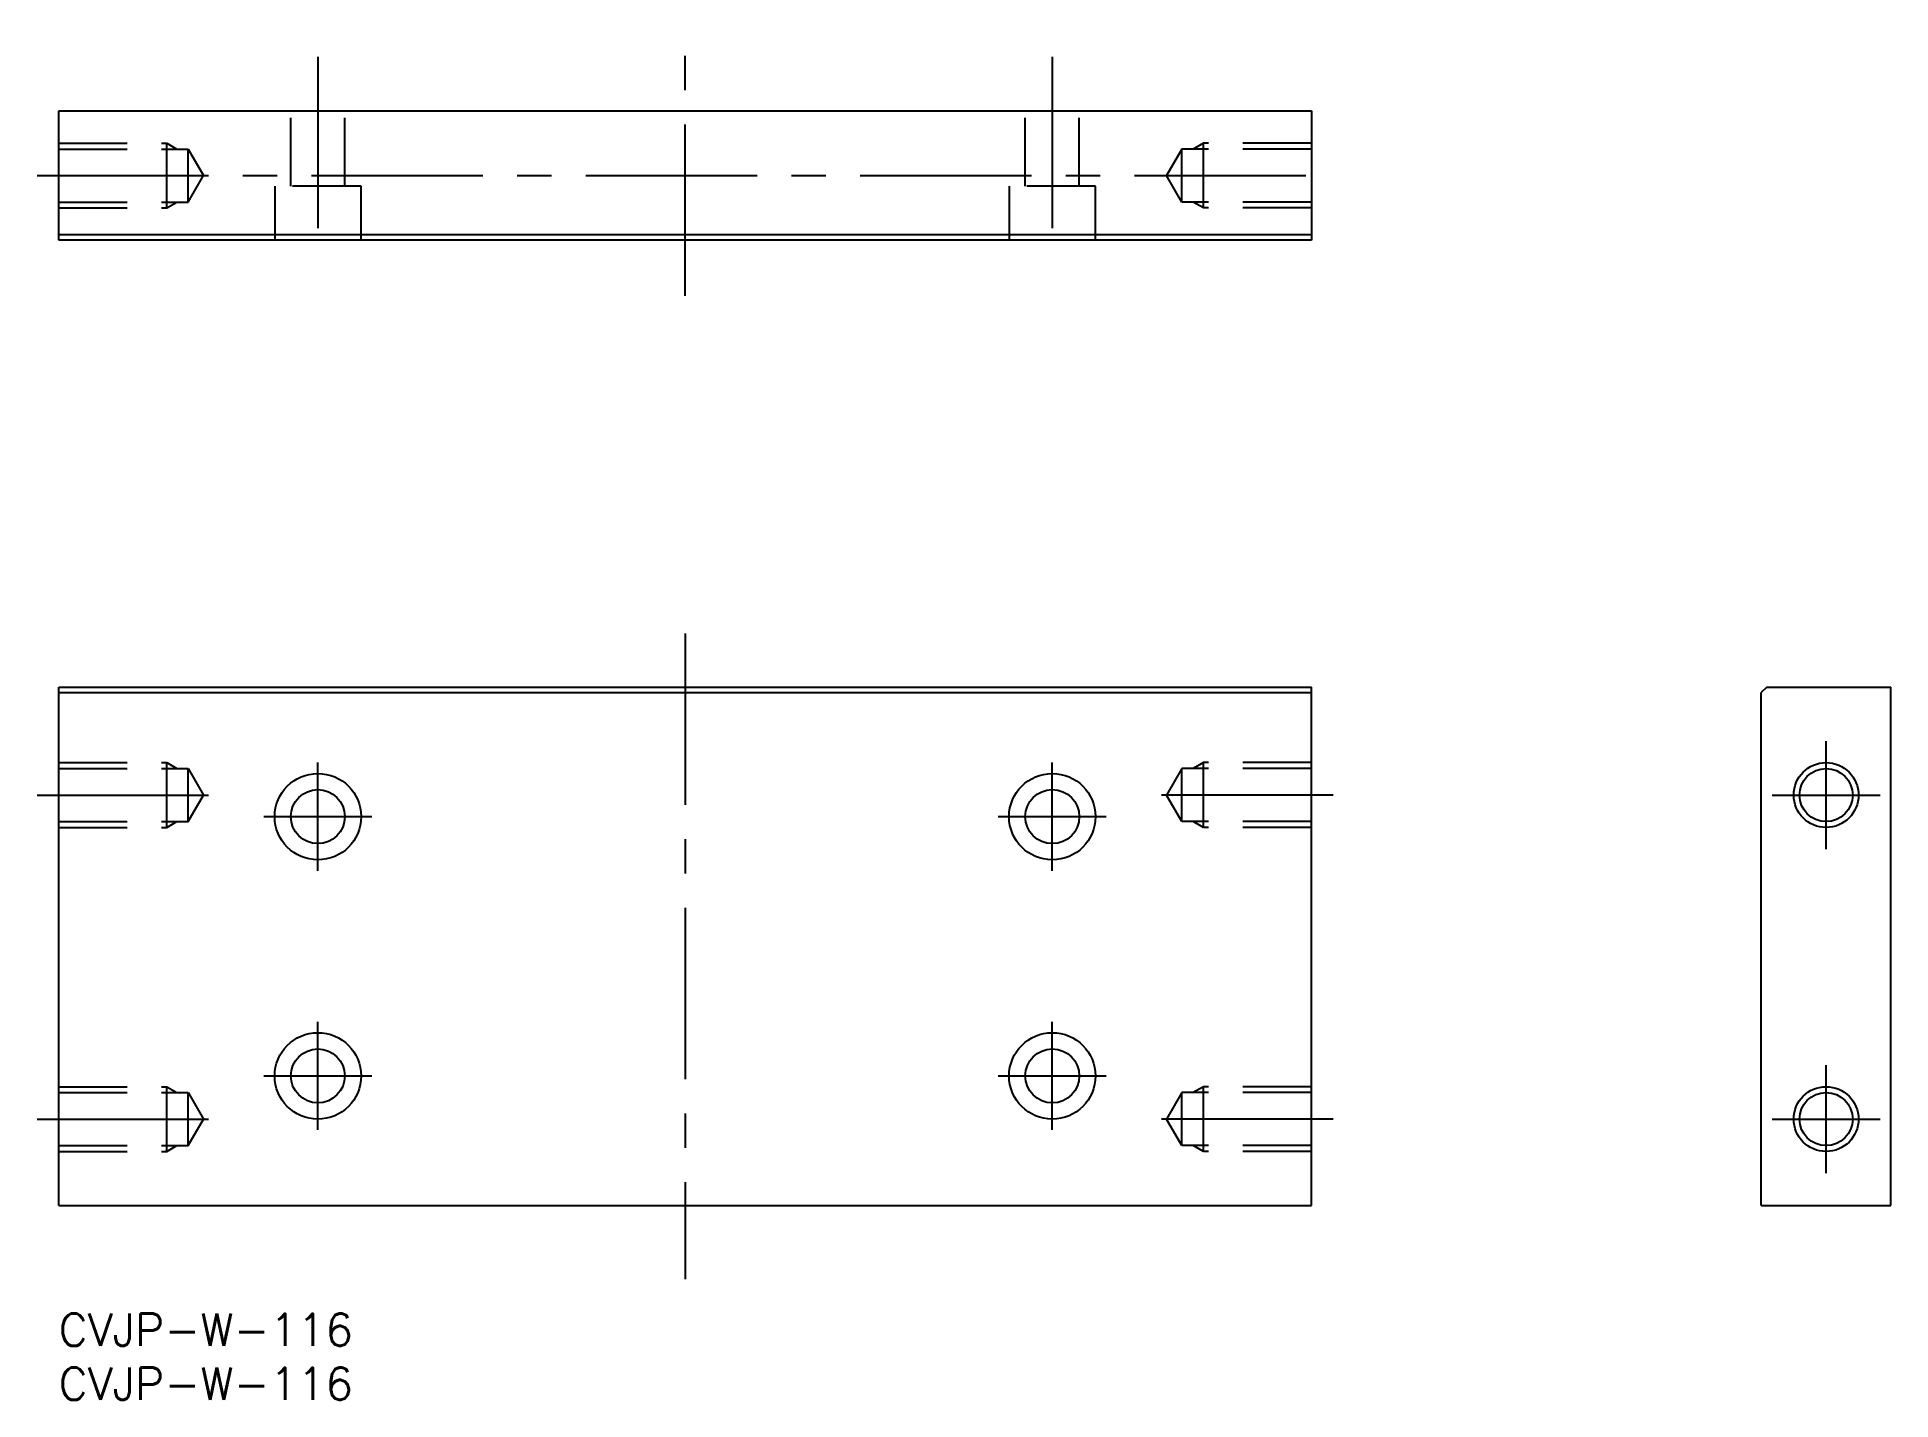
# Model space of a CAD drawing. Extents: x -2 to 170, y -8 to 118.
import ezdxf

# ---------------------------------------------------------------- set-up
doc = ezdxf.new("R2010")
doc.units = 0
doc.header["$LTSCALE"] = 0.5
doc.linetypes.add('CENTER', pattern=[50.8, 31.75, -6.35, 6.35, -6.35])
doc.linetypes.add('DASHED', pattern=[19.05, 12.7, -6.35])
for name, color, linetype in [('MSM_CENTER', 1, 'CENTER'), ('MSM_CONTINUOUS', 7, 'CONTINUOUS'), ('MSM_DASHED', 4, 'DASHED'), ('MSM_NARROW', 5, 'CONTINUOUS'), ('MSM_PART_NUMBER', 7, 'CONTINUOUS')]:
    doc.layers.add(name, color=color, linetype=linetype)
doc.styles.get("Standard").update_dxf_attribs({"font": 'txt.shx', "height": 3, "bigfont": 'bigfont.shx'})

msp = doc.modelspace()

# ---------------------------------------------------------------- linework, layer by layer
at = {"layer": 'MSM_CENTER'}
for p, q in [((58, 94.21), (58, 118.18)), ((24, 116.36), (24, 97.36)), ((92, 116.36), (92, 97.36)), ((-2, 105.36), (118, 105.36)), ((58, 62.97), (58, 3.18)), ((163.65, 43), (163.65, 53)), ((24, 41), (24, 51)), ((92, 41), (92, 51)), ((-2, 48), (15.42, 48)), ((118, 48), (100.58, 48)), ((158.65, 48), (168.65, 48)), ((19, 46), (29, 46)), ((87, 46), (97, 46)), ((24, 17), (24, 27)), ((92, 17), (92, 27)), ((163.65, 13), (163.65, 23)), ((19, 22), (29, 22)), ((87, 22), (97, 22)), ((-2, 18), (15.42, 18)), ((118, 18), (100.58, 18)), ((158.65, 18), (168.65, 18))]:
    msp.add_line(p, q, dxfattribs=at)
at = {"layer": 'MSM_CONTINUOUS'}
for p, q in [((0, 99.36), (0, 111.36)), ((0, 111.36), (116, 111.36)), ((116, 111.36), (116, 99.36)), ((116, 99.86), (0, 99.86)), ((116, 99.36), (0, 99.36)), ((0, 58), (49, 58)), ((0, 10), (0, 58)), ((0, 58), (116, 58)), ((0, 57.5), (116, 57.5)), ((67, 58), (116, 58)), ((116, 10), (116, 58)), ((158.15, 58), (157.65, 57.5)), ((157.65, 10), (157.65, 57.5)), ((158.15, 58), (169.65, 58)), ((169.65, 10), (169.65, 58)), ((0, 10), (116, 10)), ((157.65, 10), (169.65, 10))]:
    msp.add_line(p, q, dxfattribs=at)
for centre, radius in [((24, 46), 4), ((92, 46), 4), ((163.65, 48), 2.46), ((24, 46), 2.5), ((92, 46), 2.5), ((24, 22), 4), ((92, 22), 4), ((24, 22), 2.5), ((92, 22), 2.5), ((163.65, 18), 2.46)]:
    msp.add_circle(centre, radius, dxfattribs=at)
at = {"layer": 'MSM_DASHED'}
for p, q in [((21.5, 104.36), (21.5, 111.36)), ((26.5, 104.36), (26.5, 111.36)), ((89.5, 104.36), (89.5, 111.36)), ((94.5, 104.36), (94.5, 111.36)), ((0, 108.36), (10, 108.36)), ((10, 102.36), (10, 108.36)), ((10, 108.36), (10.94, 107.81)), ((106, 108.36), (105.06, 107.81)), ((116, 108.36), (106, 108.36)), ((106, 102.36), (106, 108.36)), ((0, 107.81), (12, 107.81)), ((12, 102.9), (12, 107.81)), ((12, 107.81), (13.42, 105.36)), ((104, 107.81), (102.58, 105.36)), ((116, 107.81), (104, 107.81)), ((104, 102.9), (104, 107.81)), ((12, 102.9), (13.42, 105.36)), ((104, 102.9), (102.58, 105.36)), ((28, 104.36), (20, 104.36)), ((20, 104.36), (20, 99.36)), ((28, 99.36), (28, 104.36)), ((96, 104.36), (88, 104.36)), ((88, 104.36), (88, 99.36)), ((96, 99.36), (96, 104.36)), ((0, 102.9), (12, 102.9)), ((0, 102.36), (10, 102.36)), ((10, 102.36), (10.94, 102.9)), ((116, 102.9), (104, 102.9)), ((106, 102.36), (105.06, 102.9)), ((116, 102.36), (106, 102.36)), ((0, 51), (10, 51)), ((0, 50.46), (12, 50.46)), ((10, 45), (10, 51)), ((10, 51), (10.94, 50.46)), ((12, 45.54), (12, 50.46)), ((12, 50.46), (13.42, 48)), ((104, 50.46), (102.58, 48)), ((116, 50.46), (104, 50.46)), ((104, 45.54), (104, 50.46)), ((106, 51), (105.06, 50.46)), ((116, 51), (106, 51)), ((106, 45), (106, 51)), ((12, 45.54), (13.42, 48)), ((104, 45.54), (102.58, 48)), ((0, 45.54), (12, 45.54)), ((0, 45), (10, 45)), ((10, 45), (10.94, 45.54)), ((116, 45.54), (104, 45.54)), ((106, 45), (105.06, 45.54)), ((116, 45), (106, 45)), ((0, 21), (10, 21)), ((10, 15), (10, 21)), ((10, 21), (10.94, 20.46)), ((106, 21), (105.06, 20.46)), ((116, 21), (106, 21)), ((106, 15), (106, 21)), ((0, 20.46), (12, 20.46)), ((12, 15.54), (12, 20.46)), ((12, 20.46), (13.42, 18)), ((104, 20.46), (102.58, 18)), ((116, 20.46), (104, 20.46)), ((104, 15.54), (104, 20.46)), ((12, 15.54), (13.42, 18)), ((104, 15.54), (102.58, 18)), ((0, 15.54), (12, 15.54)), ((10, 15), (10.94, 15.54)), ((116, 15.54), (104, 15.54)), ((106, 15), (105.06, 15.54)), ((0, 15), (10, 15)), ((116, 15), (106, 15))]:
    msp.add_line(p, q, dxfattribs=at)
at = {"layer": 'MSM_NARROW'}
for centre in [(163.65, 48), (163.65, 18)]:
    msp.add_circle(centre, 3, dxfattribs=at)

# ---------------------------------------------------------------- texts
at = {"layer": 'MSM_PART_NUMBER'}
for p in [(0, -3), (0, -8)]:
    msp.add_text('CVJP-W-116', height=3, dxfattribs=at).set_placement(p)

doc.saveas('drawing.dxf')
